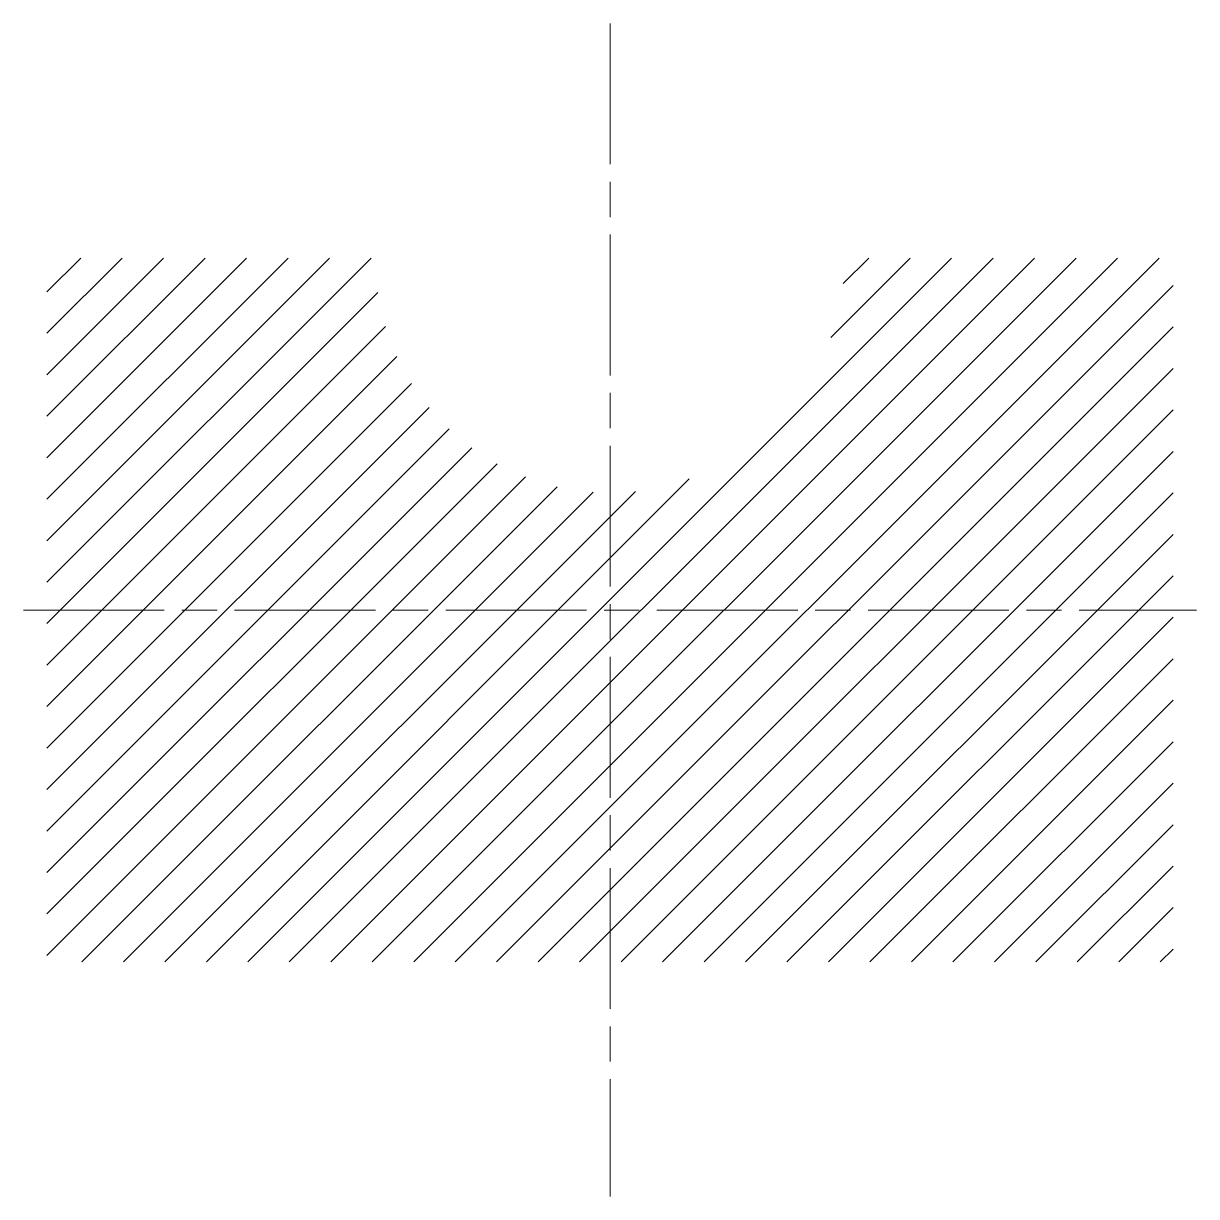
# Model space of a CAD drawing. Header units: millimetres. Extents: x 214 to 314, y -8 to 92.
import ezdxf

# ---------------------------------------------------------------- set-up
doc = ezdxf.new("R2010")
doc.units = ezdxf.units.MM
doc.header["$LTSCALE"] = 0.5
doc.header["$MEASUREMENT"] = 0
doc.linetypes.add('ACAD_ISO08W100', pattern=[36, 24, -3, 6, -3])
doc.layers.add('Assi', color=7, linetype='ACAD_ISO08W100', lineweight=18)
doc.layers.add('Sottili', color=7, linetype='CONTINUOUS', lineweight=18)

msp = doc.modelspace()

# ---------------------------------------------------------------- hatches: boundary and pattern name
at = {"layer": 'Sottili'}
h = msp.add_hatch(dxfattribs=at)
h.set_pattern_fill('ANSI31', color=256, scale=20)
h.set_pattern_definition([(45, (316.401, 84.6), (-1.767767, 1.767767), [])])
h.paths.add_polyline_path([(244.44, 72.37), (216.44, 72.37), (216.44, 42.37), (264.44, 42.37), (264.44, 52.37, -0.41421)])
h.paths.add_polyline_path([(312.44, 72.37), (284.44, 72.37, -0.41421), (264.44, 52.37), (264.44, 42.37), (312.44, 42.37)])
h.paths.add_polyline_path([(312.44, 42.37), (264.44, 42.37), (264.44, 12.37), (312.44, 12.37)])
h.paths.add_polyline_path([(264.44, 42.37), (216.44, 42.37), (216.44, 12.37), (264.44, 12.37)])

# ---------------------------------------------------------------- linework, layer by layer
at = {"layer": 'Assi'}
for p, q in [((264.44, 92.37), (264.44, -7.63)), ((214.44, 42.37), (314.44, 42.37))]:
    msp.add_line(p, q, dxfattribs=at)

doc.saveas('drawing.dxf')
